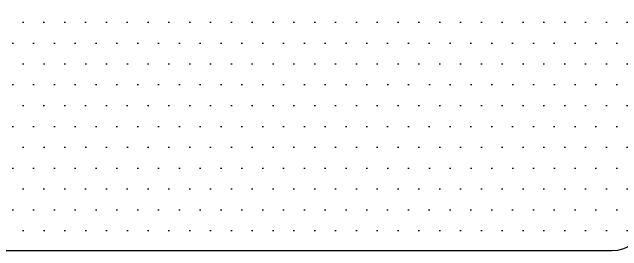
# Model space of a CAD drawing. Header units: millimetres. Extents: x -1247.41 to -1245.91, y 2235.49 to 2236.49.
# Drawn here: x -1246.9499 to -1246.4853, y 2235.8355 to 2236.0172 of the extents above; entities that cross this region are included whole.
import ezdxf

# ---------------------------------------------------------------- set-up
doc = ezdxf.new("R2010")
doc.units = ezdxf.units.MM
doc.layers.add('dim1', color=1, linetype='Continuous')
doc.layers.add('jacuzzi', color=1, linetype='Continuous')

msp = doc.modelspace()

# ---------------------------------------------------------------- hatches: boundary and pattern name
at = {"layer": 'dim1'}
h = msp.add_hatch(dxfattribs=at)
h.set_pattern_fill('DOTS', color=256, scale=0.01, style=0)
edge = h.paths.add_edge_path()
edge.add_arc((-1246.49289, 2235.86177), 0.02625, 270, 341.8038, ccw=False)
edge.add_line((-1246.49289, 2235.83552), (-1247.15352, 2235.83552))
edge.add_arc((-1247.15352, 2235.86177), 0.02625, 193.3149, 270, ccw=False)
edge.add_arc((-1245.84136, 2236.08249), 1.35679, 170.60896, 189.62117, ccw=False)
edge.add_arc((-1247.15439, 2236.29798), 0.02625, 90, 167.0042, ccw=False)
edge.add_line((-1247.15439, 2236.32423), (-1246.17463, 2236.32423))
edge.add_arc((-1246.17463, 2236.29798), 0.02625, 12.9958, 90, ccw=False)
edge.add_arc((-1247.48767, 2236.08249), 1.35679, -9.62117, 9.39104, ccw=False)
edge.add_arc((-1246.1755, 2235.86177), 0.02625, 270, 346.6851, ccw=False)
edge.add_line((-1246.1755, 2235.83552), (-1246.35989, 2235.83552))
edge.add_arc((-1246.35989, 2235.86177), 0.02625, 198.1962, 270, ccw=False)
edge.add_arc((-1246.42639, 2235.83991), 0.04375, 18.1962, 161.8038)

# ---------------------------------------------------------------- linework, layer by layer
at = {"layer": 'jacuzzi'}
msp.add_lwpolyline([(-1246.46795, 2235.85357, -0.323974), (-1246.49289, 2235.83552), (-1247.15352, 2235.83552, -0.347675), (-1247.17907, 2235.85573, -0.083147), (-1247.17997, 2236.30388, -0.349236), (-1247.15439, 2236.32423), (-1246.17463, 2236.32423, -0.349236), (-1246.14906, 2236.30388, -0.083147), (-1246.14996, 2235.85573, -0.347675), (-1246.1755, 2235.83552), (-1246.35989, 2235.83552, -0.323974), (-1246.38483, 2235.85357, 0.72393)], format="xyb", close=True, dxfattribs=at)

doc.saveas('drawing.dxf')
